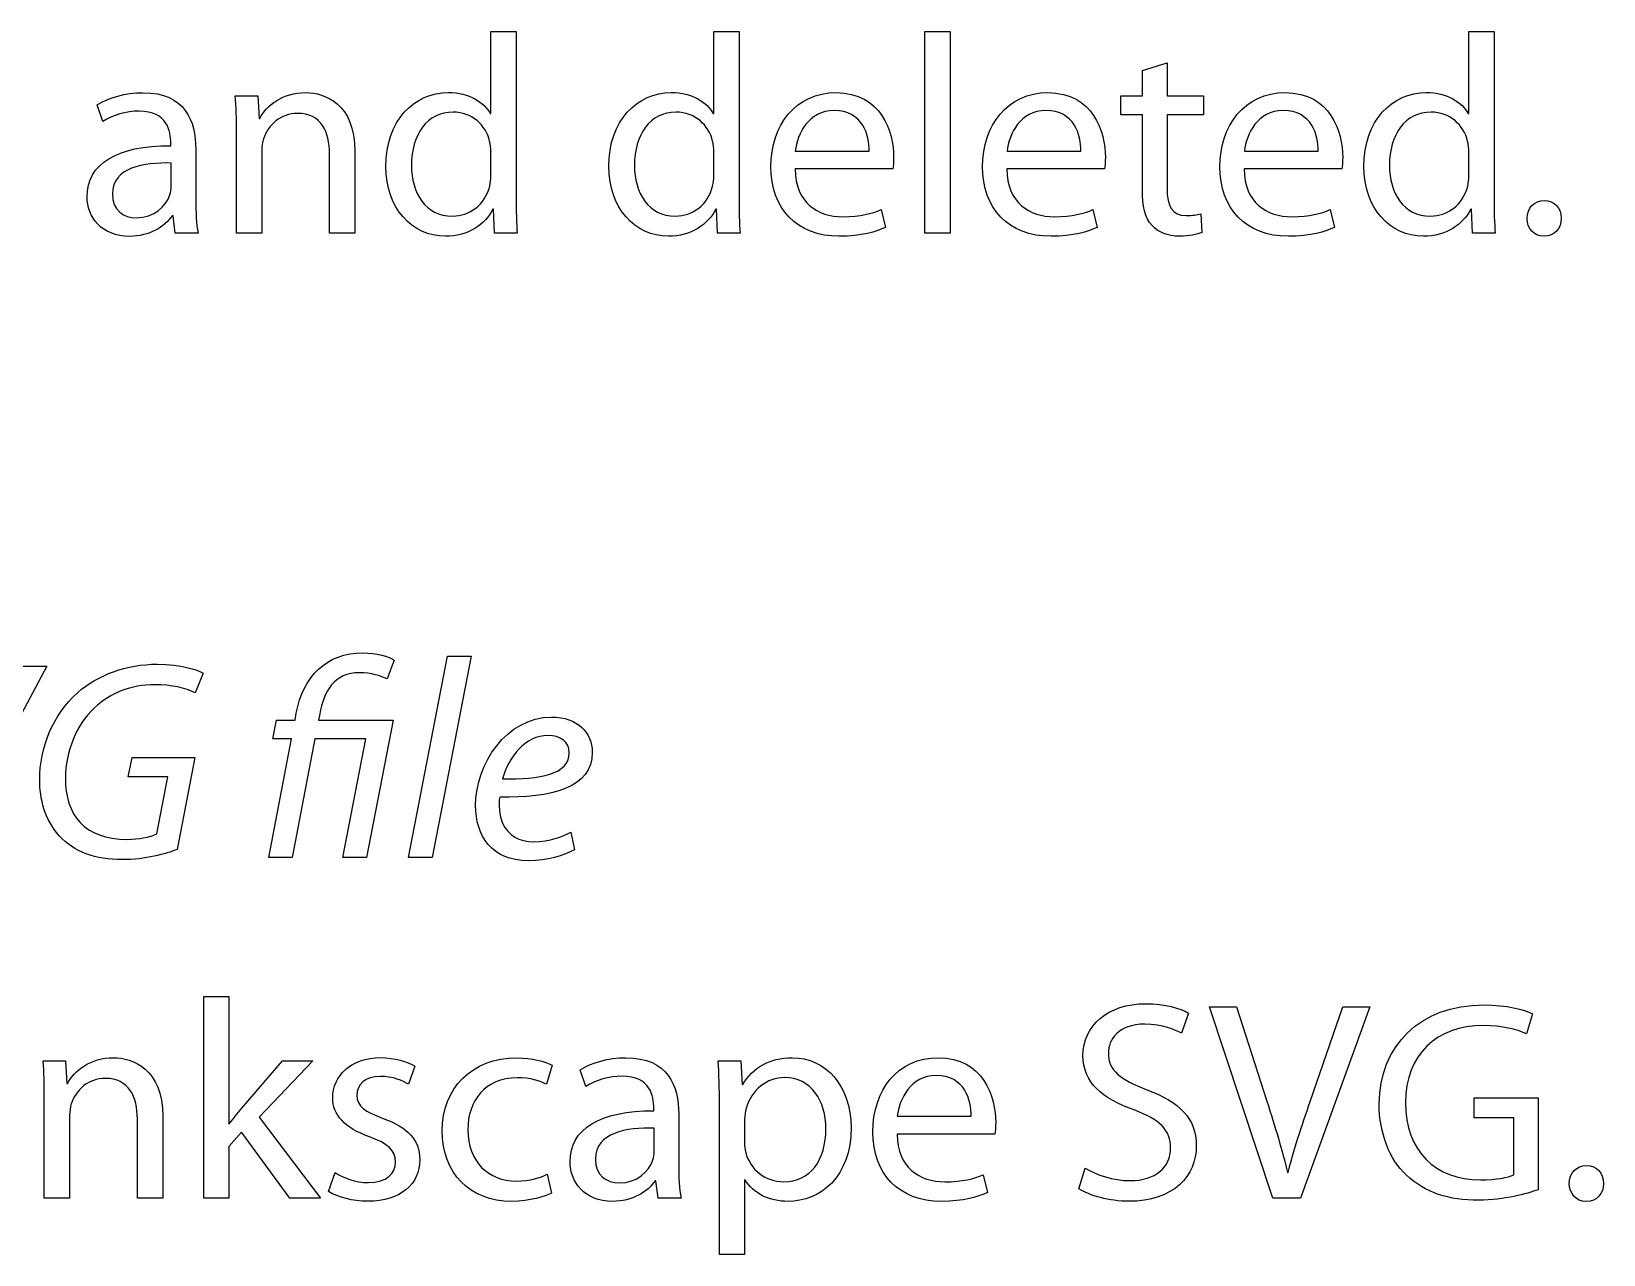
# Model space of a CAD drawing. Extents: x 0 to 808, y 79 to 394.
# Drawn here: x 782.39 to 804.33, y 275.92 to 292.99 of the extents above; entities that cross this region are included whole.
import ezdxf

# ---------------------------------------------------------------- set-up
doc = ezdxf.new("R2010")
doc.units = 0
doc.layers.add('Design_Template', color=7, linetype='CONTINUOUS')

msp = doc.modelspace()

# ---------------------------------------------------------------- linework, layer by layer
at = {"layer": 'Design_Template', "color": 7}
for points in [[(788.793265, 291.846212), (788.801, 291.846212), (788.801, 292.991803), (789.153367, 292.990954), (789.153367, 292.990954), (789.153367, 292.990954)], [(789.153367, 292.990954), (789.153367, 290.672038)], [(791.905553, 291.846212), (791.913288, 291.846212), (791.913288, 292.991803), (792.265369, 292.990954), (792.265369, 292.990954), (792.265369, 292.990954)], [(792.265369, 292.990954), (792.265369, 290.672038)], [(794.85942, 292.990954), (795.21236, 292.990954), (795.21236, 290.176502), (794.85942, 290.176502), (794.85942, 292.990954), (794.85942, 292.990954)], [(802.44505, 291.846212), (802.452785, 291.846212), (802.452785, 292.991803), (802.805152, 292.990954), (802.805152, 292.990954), (802.805152, 292.990954)], [(802.805152, 292.990954), (802.805152, 290.672038)], [(797.895505, 290.783258), (797.895505, 291.829515), (797.594418, 291.829515), (797.594418, 292.094971), (797.895505, 292.094971), (797.895505, 292.447591), (798.24071, 292.554848), (798.24071, 292.554848)], [(798.24071, 292.554848), (798.24071, 292.094971), (798.746629, 292.094971), (798.746629, 291.829515), (798.24071, 291.829515), (798.24071, 290.794861)], [(783.384576, 291.736408), (783.304648, 291.966205)], [(785.233786, 292.094971), (785.546619, 292.094971), (785.566672, 291.778009), (785.574407, 291.778009)], [(785.603628, 291.329168), (785.603628, 290.175653), (785.250688, 290.175653), (785.250688, 291.575663), (785.250688, 291.575663), (785.250115, 291.575663)], [(784.331956, 291.395956), (784.331956, 291.43586)], [(784.681171, 291.352657), (784.681171, 290.635814), (784.681171, 290.635814)], [(786.902516, 291.321244), (786.902516, 290.175653), (786.549576, 290.175653), (786.549576, 291.281624)], [(788.801286, 290.981642), (788.801286, 291.314452), (788.801286, 291.314452), (788.801286, 291.313603), (788.799854, 291.313603)], [(791.913288, 290.981642), (791.913288, 291.313603), (791.913288, 291.313603), (791.912429, 291.313603)], [(793.050889, 291.321527), (794.082207, 291.321527), (794.082207, 291.321527)], [(796.005902, 291.321527), (797.037793, 291.321527), (797.037793, 291.321527)], [(799.319297, 291.321527), (800.350615, 291.321527), (800.350615, 291.321527)], [(802.453071, 290.981642), (802.453071, 291.313603), (802.453071, 291.313603), (802.452212, 291.313603)], [(784.340264, 290.822878), (784.340264, 291.155122), (784.340264, 291.155122)], [(794.411942, 291.072486), (793.046592, 291.07192), (793.046592, 291.07192), (793.046592, 291.07192)], [(797.366668, 291.072486), (796.002464, 291.07192), (796.002464, 291.07192), (796.002464, 291.07192)], [(800.68035, 291.072486), (799.315, 291.07192), (799.315, 291.07192), (799.315, 291.07192)], [(784.71297, 290.175936), (784.391829, 290.175936), (784.363755, 290.41762), (784.352009, 290.41762)], [(789.169696, 290.176502), (788.853139, 290.176502), (788.83681, 290.510161), (788.829075, 290.510161)], [(792.281698, 290.176502), (791.965141, 290.176502), (791.948812, 290.510161), (791.941077, 290.510161)], [(794.250656, 290.505633), (794.31053, 290.255743)], [(797.205955, 290.505633), (797.266401, 290.255743)], [(798.710246, 290.446486), (798.726576, 290.184992)], [(800.519063, 290.505633), (800.578937, 290.255743)], [(802.820908, 290.176502), (802.504637, 290.176502), (802.488308, 290.510161), (802.480573, 290.510161)], [(803.502437, 290.132637), (803.498426, 290.132637), (803.498426, 290.132637)], [(787.453125, 284.215072), (787.351712, 283.953012)], [(787.652799, 281.46005), (788.195101, 284.273936), (788.527987, 284.273936), (787.981962, 281.46005), (787.652799, 281.46005), (787.652799, 281.46005)], [(781.376657, 282.462159), (782.235516, 284.13102), (782.604212, 284.13102), (781.179561, 281.459201), (780.814875, 281.46005), (780.814875, 281.46005), (780.814875, 281.46005)], [(784.783444, 284.036214), (784.674869, 283.759156)], [(785.699598, 281.46005), (786.016155, 283.116742), (785.759472, 283.116742), (785.8076, 283.378236), (786.068294, 283.378236), (786.084623, 283.474173)], [(786.41264, 283.466249), (786.39631, 283.378236), (787.435363, 283.378236), (787.066094, 281.460333), (786.733208, 281.460333), (787.054349, 283.117025), (786.344172, 283.117025), (786.027041, 281.460333), (785.699598, 281.460333), (785.699598, 281.46005), (785.699598, 281.46005)], [(789.895343, 282.918075), (789.895343, 282.922603), (789.895343, 282.922603)], [(784.137151, 281.79003), (784.289844, 282.58668), (783.739234, 282.58668), (783.791946, 282.855814), (784.667134, 282.855814), (784.42105, 281.574383), (784.42105, 281.574383)], [(789.919407, 281.816349), (789.967535, 281.570704), (789.967535, 281.570704)], [(785.32288, 277.962149), (785.892397, 278.624373), (786.317529, 278.624373), (785.567245, 277.835647), (786.422093, 276.705905), (785.992378, 276.705905), (785.322021, 277.62566), (785.141254, 277.427559), (785.141254, 276.705905), (784.792038, 276.705905), (784.792038, 279.520356), (785.141254, 279.520356), (785.141254, 277.743955), (785.141254, 277.743955), (785.142113, 277.743955)], [(799.716641, 276.704773), (798.834291, 279.376592), (799.211295, 279.376592), (799.632703, 278.060634)], [(800.238602, 278.057521), (800.69582, 279.378007), (801.069673, 279.378007), (800.102812, 276.706188), (799.716641, 276.706188), (799.716641, 276.704773), (799.716641, 276.704773), (799.716641, 276.704773)], [(798.540079, 279.28971), (798.44325, 279.008406)], [(803.340291, 279.28122), (803.256353, 279.000199)], [(782.550927, 278.623524), (782.86376, 278.623524), (782.883813, 278.306845), (782.892121, 278.306845)], [(787.741034, 278.548812), (787.653086, 278.295242)], [(789.655562, 278.564943), (789.575634, 278.295808)], [(790.126817, 278.266093), (790.046889, 278.49589)], [(791.976027, 278.623524), (792.292584, 278.623524), (792.308913, 278.294676), (792.316648, 278.294676)], [(782.920196, 277.858288), (782.920196, 276.704773), (782.567256, 276.704773), (782.567256, 278.104499), (782.567256, 278.104499), (782.567256, 278.104499)], [(803.079597, 277.033338), (803.079597, 277.829704), (802.52956, 277.829704), (802.52956, 278.106763), (803.420218, 278.106763), (803.420218, 276.824199), (803.420218, 276.824199), (803.419645, 276.824199)], [(784.219657, 277.850363), (784.219657, 276.704773), (783.866717, 276.704773), (783.866717, 277.810743)], [(791.074197, 277.925359), (791.074197, 277.964979)], [(791.423412, 277.88206), (791.423412, 277.16465), (791.423412, 277.16465)], [(792.348447, 276.962304), (792.340712, 276.962304), (792.340712, 275.91916), (791.991497, 275.91916), (791.991497, 277.997241), (791.991497, 277.997241), (791.992356, 277.997241)], [(794.474967, 277.850929), (795.506285, 277.850929), (795.506285, 277.850929)], [(785.142113, 277.743955), (785.149848, 277.743955)], [(791.082791, 277.352281), (791.082791, 277.684525), (791.082791, 277.684525)], [(792.342431, 277.815554), (792.342431, 277.486423), (792.342431, 277.486423), (792.341572, 277.486423)], [(795.835448, 277.600756), (794.471243, 277.600756), (794.471243, 277.600756), (794.471243, 277.600756)], [(786.536684, 276.797597), (786.626065, 277.062204), (786.626065, 277.062204)], [(789.587666, 277.039281), (789.646967, 276.776089), (789.646967, 276.776089)], [(795.674734, 277.034187), (795.734608, 276.784296)], [(797.010291, 276.836651), (797.097666, 277.12503), (797.097666, 277.12503)], [(799.922045, 277.062204), (799.929207, 277.062204)], [(791.455211, 276.704773), (791.13407, 276.704773), (791.105996, 276.946456), (791.09425, 276.946456)], [(804.092294, 276.661473), (804.088283, 276.661473), (804.088283, 276.661473)]]:
    msp.add_lwpolyline(points, dxfattribs=at)
for points in [[(783.304648, 291.966205), (783.465649, 292.068934), (783.697982, 292.137138), (783.943206, 292.137138)], [(783.943206, 292.137138), (784.536787, 292.137138), (784.681171, 291.736408), (784.681171, 291.352657)], [(785.574407, 291.778009), (785.670664, 291.960828), (785.894975, 292.13827), (786.216116, 292.13827)], [(786.216116, 292.13827), (786.485118, 292.13827), (786.902516, 291.979223), (786.902516, 291.321244)], [(787.336815, 291.108144), (787.332231, 291.746596), (787.734159, 292.139119), (788.207419, 292.139119)], [(788.207419, 292.139119), (788.504496, 292.139119), (788.704744, 292.000731), (788.793265, 291.846212)], [(790.449103, 291.108144), (790.44452, 291.746596), (790.846447, 292.139119), (791.319135, 292.139119)], [(791.319135, 292.139119), (791.616211, 292.139119), (791.817032, 292.000731), (791.905553, 291.846212)], [(792.709695, 291.103899), (792.709695, 291.68292), (793.054327, 292.137987), (793.620692, 292.137987)], [(793.620692, 292.137987), (794.254667, 292.137987), (794.423688, 291.587549), (794.423688, 291.234929)], [(795.664994, 291.103899), (795.664994, 291.68292), (796.010199, 292.137987), (796.575991, 292.137987)], [(796.575991, 292.137987), (797.210538, 292.137987), (797.378987, 291.587549), (797.378987, 291.234929)], [(798.978103, 291.103899), (798.978103, 291.68292), (799.322735, 292.137987), (799.8891, 292.137987)], [(799.8891, 292.137987), (800.523647, 292.137987), (800.692096, 291.587549), (800.692096, 291.234929)], [(800.9886, 291.108144), (800.984016, 291.746596), (801.385944, 292.139119), (801.859204, 292.139119)], [(801.859204, 292.139119), (802.156281, 292.139119), (802.356528, 292.000731), (802.44505, 291.846212)], [(785.250115, 291.575663), (785.250115, 291.773481), (785.246104, 291.935924), (785.233786, 292.094971)], [(793.592618, 291.888662), (793.235094, 291.888662), (793.078964, 291.564059), (793.050889, 291.321527)], [(794.082207, 291.321527), (794.086791, 291.543683), (793.989962, 291.888662), (793.592618, 291.888662)], [(796.548203, 291.888662), (796.191252, 291.888662), (796.034549, 291.564059), (796.005902, 291.321527)], [(797.037793, 291.321527), (797.041803, 291.543683), (796.945547, 291.888662), (796.548203, 291.888662)], [(799.861025, 291.888662), (799.503502, 291.888662), (799.347372, 291.564059), (799.319297, 291.321527)], [(800.350615, 291.321527), (800.355199, 291.543683), (800.258369, 291.888662), (799.861025, 291.888662)], [(783.890494, 291.879606), (783.709727, 291.879606), (783.521225, 291.824421), (783.384576, 291.736408)], [(784.331956, 291.43586), (784.331956, 291.594907), (784.287838, 291.879606), (783.890494, 291.879606)], [(786.100379, 291.848476), (785.868046, 291.848476), (785.687566, 291.686033), (785.627692, 291.491328)], [(786.549576, 291.281624), (786.549576, 291.590945), (786.433266, 291.848476), (786.100379, 291.848476)], [(788.274455, 291.865456), (787.909196, 291.865456), (787.69262, 291.548777), (787.69262, 291.124275)], [(788.783525, 291.460764), (788.731386, 291.68292), (788.538873, 291.865456), (788.274455, 291.865456)], [(791.386457, 291.865456), (791.022344, 291.865456), (790.805195, 291.548777), (790.805195, 291.124275)], [(791.8961, 291.460764), (791.843961, 291.68292), (791.651448, 291.865456), (791.386457, 291.865456)], [(801.92624, 291.865456), (801.561554, 291.865456), (801.344977, 291.548777), (801.344977, 291.124275)], [(802.435882, 291.460764), (802.383171, 291.68292), (802.191231, 291.865456), (801.92624, 291.865456)], [(785.627692, 291.491328), (785.61079, 291.448029), (785.603628, 291.388598), (785.603628, 291.329168)], [(788.799854, 291.313603), (788.799854, 291.357185), (788.79527, 291.416899), (788.783525, 291.460764)], [(791.912429, 291.313603), (791.912429, 291.357185), (791.908418, 291.416899), (791.8961, 291.460764)], [(802.452212, 291.313603), (802.452212, 291.357185), (802.447628, 291.416899), (802.435882, 291.460764)], [(783.164275, 290.682509), (783.164275, 291.146632), (783.581672, 291.399918), (784.331956, 291.395956)], [(794.423688, 291.234929), (794.423688, 291.163612), (794.415953, 291.108144), (794.411942, 291.072486)], [(797.378987, 291.234929), (797.378987, 291.163612), (797.371252, 291.108144), (797.366668, 291.072486)], [(800.692096, 291.234929), (800.692096, 291.163612), (800.684361, 291.108144), (800.68035, 291.072486)], [(784.340264, 291.155122), (783.954665, 291.163046), (783.517215, 291.095692), (783.517215, 290.722978)], [(788.167026, 290.133203), (787.696917, 290.133203), (787.336815, 290.525726), (787.336815, 291.108144)], [(787.69262, 291.124275), (787.69262, 290.735714), (787.885132, 290.415073), (788.26672, 290.415073)], [(791.278741, 290.133203), (790.809205, 290.133203), (790.449103, 290.525726), (790.449103, 291.108144)], [(790.805195, 291.124275), (790.805195, 290.735714), (790.99828, 290.415073), (791.379295, 290.415073)], [(793.66481, 290.132071), (793.066646, 290.132071), (792.709695, 290.524594), (792.709695, 291.103899)], [(793.046592, 291.07192), (793.054327, 290.600156), (793.359998, 290.405734), (793.712938, 290.405734)], [(796.620109, 290.132071), (796.021944, 290.132071), (795.664994, 290.524594), (795.664994, 291.103899)], [(796.002464, 291.07192), (796.010199, 290.600156), (796.315297, 290.405734), (796.668237, 290.405734)], [(799.933218, 290.132071), (799.335053, 290.132071), (798.978103, 290.524594), (798.978103, 291.103899)], [(799.315, 291.07192), (799.322735, 290.600156), (799.628406, 290.405734), (799.981346, 290.405734)], [(801.818238, 290.133203), (801.348701, 290.133203), (800.9886, 290.525726), (800.9886, 291.108144)], [(801.344977, 291.124275), (801.344977, 290.735714), (801.53749, 290.415073), (801.919078, 290.415073)], [(784.32021, 290.711375), (784.331956, 290.746751), (784.340264, 290.78722), (784.340264, 290.822878)], [(788.26672, 290.415073), (788.50335, 290.415073), (788.719927, 290.569309), (788.784384, 290.831368)], [(788.784384, 290.831368), (788.79613, 290.878912), (788.801286, 290.926457), (788.801286, 290.981642)], [(791.379295, 290.415073), (791.615925, 290.415073), (791.832502, 290.569309), (791.896959, 290.831368)], [(791.896959, 290.831368), (791.909278, 290.878912), (791.913288, 290.926457), (791.913288, 290.981642)], [(798.032155, 290.283477), (797.931315, 290.386206), (797.895505, 290.557139), (797.895505, 290.783258)], [(798.24071, 290.794861), (798.24071, 290.557139), (798.308319, 290.422714), (798.505988, 290.422714)], [(801.919078, 290.415073), (802.155708, 290.415073), (802.372285, 290.569309), (802.436742, 290.831368)], [(802.436742, 290.831368), (802.448487, 290.878912), (802.453071, 290.926457), (802.453071, 290.981642)], [(783.757855, 290.131788), (783.364522, 290.131788), (783.164275, 290.405451), (783.164275, 290.682509)], [(783.517215, 290.722978), (783.517215, 290.497426), (783.669907, 290.390168), (783.850674, 290.390168)], [(783.850674, 290.390168), (784.10306, 290.390168), (784.263488, 290.548932), (784.32021, 290.711375)], [(784.681171, 290.635814), (784.681171, 290.469126), (784.688906, 290.306683), (784.71297, 290.175936)], [(789.153367, 290.672038), (789.153367, 290.501105), (789.157951, 290.307249), (789.169696, 290.176502)], [(792.265369, 290.672038), (792.265369, 290.501105), (792.26938, 290.307249), (792.281698, 290.176502)], [(802.805152, 290.672038), (802.805152, 290.501105), (802.809162, 290.307249), (802.820908, 290.176502)], [(803.265807, 290.382527), (803.265807, 290.529688), (803.366647, 290.632701), (803.507021, 290.632701)], [(803.507021, 290.632701), (803.646822, 290.632701), (803.743651, 290.529688), (803.743651, 290.382527)], [(784.352009, 290.41762), (784.243434, 290.267063), (784.034879, 290.131788), (783.757855, 290.131788)], [(788.829075, 290.510161), (788.7205, 290.295646), (788.48387, 290.133203), (788.167026, 290.133203)], [(791.941077, 290.510161), (791.832502, 290.295646), (791.595872, 290.133203), (791.278741, 290.133203)], [(793.712938, 290.405734), (793.965325, 290.405734), (794.118017, 290.449316), (794.250656, 290.505633)], [(796.668237, 290.405734), (796.921196, 290.405734), (797.073889, 290.449316), (797.205955, 290.505633)], [(798.505988, 290.422714), (798.602245, 290.422714), (798.658108, 290.430072), (798.710246, 290.446486)], [(799.981346, 290.405734), (800.234305, 290.405734), (800.386425, 290.449316), (800.519063, 290.505633)], [(802.480573, 290.510161), (802.371998, 290.295646), (802.135368, 290.133203), (801.818238, 290.133203)], [(803.498426, 290.132637), (803.361204, 290.132637), (803.265807, 290.239329), (803.265807, 290.382527)], [(803.743651, 290.382527), (803.743651, 290.239329), (803.651405, 290.132637), (803.502437, 290.132637)], [(794.31053, 290.255743), (794.186198, 290.200274), (793.973632, 290.132071), (793.66481, 290.132071)], [(797.266401, 290.255743), (797.141497, 290.200274), (796.928931, 290.132071), (796.620109, 290.132071)], [(798.413743, 290.132637), (798.249305, 290.132637), (798.116666, 290.188105), (798.032155, 290.283477)], [(798.726576, 290.184992), (798.658967, 290.156409), (798.550392, 290.132637), (798.413743, 290.132637)], [(800.578937, 290.255743), (800.454606, 290.200274), (800.24204, 290.132071), (799.933218, 290.132071)], [(786.084623, 283.474173), (786.18088, 283.997443), (786.509755, 284.317801), (787.015674, 284.317801)], [(787.015674, 284.317801), (787.196441, 284.317801), (787.384943, 284.266012), (787.453125, 284.215072)], [(783.033068, 283.763967), (783.32241, 284.013291), (783.71116, 284.159603), (784.144886, 284.159603)], [(784.144886, 284.159603), (784.477773, 284.159603), (784.702084, 284.083759), (784.783444, 284.036214)], [(786.966686, 284.041025), (786.617471, 284.041025), (786.464778, 283.778966), (786.41264, 283.466249)], [(787.351712, 283.953012), (787.267774, 283.996594), (787.1274, 284.041025), (786.966686, 284.041025)], [(782.503085, 282.546211), (782.503085, 282.989957), (782.683852, 283.45408), (783.033068, 283.763967)], [(784.105352, 283.873771), (783.784211, 283.873771), (783.491432, 283.759156), (783.266547, 283.549169)], [(784.674869, 283.759156), (784.534495, 283.826227), (784.349717, 283.873771), (784.105352, 283.873771)], [(783.266547, 283.549169), (783.013588, 283.315692), (782.861468, 282.934772), (782.861468, 282.569983)], [(788.587861, 282.188496), (788.587861, 282.767518), (789.021015, 283.421535), (789.646394, 283.421535)], [(789.646394, 283.421535), (790.015663, 283.421535), (790.215911, 283.20334), (790.215911, 282.930244)], [(789.598266, 283.164286), (789.281709, 283.164286), (789.044219, 282.85921), (788.964292, 282.557531)], [(789.895343, 282.922603), (789.895343, 283.077122), (789.77445, 283.164286), (789.598266, 283.164286)], [(790.215911, 282.930244), (790.215911, 282.426784), (789.642384, 282.291792), (788.923899, 282.303395)], [(788.964292, 282.557531), (789.485681, 282.553286), (789.895343, 282.621489), (789.895343, 282.918075)], [(782.776098, 281.765126), (782.571267, 281.991244), (782.503085, 282.280189), (782.503085, 282.546211)], [(782.861468, 282.569983), (782.861468, 282.055486), (783.122162, 281.714469), (783.724338, 281.714469)], [(788.923899, 282.303395), (788.90757, 282.220476), (788.919888, 282.041902), (788.964292, 281.939172)], [(789.325826, 281.415902), (788.812173, 281.415902), (788.587861, 281.76456), (788.587861, 282.188496)], [(783.724338, 281.714469), (783.885051, 281.714469), (784.037171, 281.745599), (784.137151, 281.79003)], [(788.964292, 281.939172), (789.041068, 281.768239), (789.196912, 281.681074), (789.398019, 281.681074)], [(789.398019, 281.681074), (789.626914, 281.681074), (789.798514, 281.752674), (789.919407, 281.816349)], [(783.659021, 281.43175), (783.277433, 281.43175), (782.980929, 281.539008), (782.776098, 281.765126)], [(784.42105, 281.574383), (784.264347, 281.510707), (783.975005, 281.43175), (783.659021, 281.43175)], [(789.967535, 281.570704), (789.822578, 281.487218), (789.585948, 281.415902), (789.325826, 281.415902)], [(797.066727, 278.695407), (797.066727, 279.111985), (797.415942, 279.420457), (797.941342, 279.420457)], [(797.941342, 279.420457), (798.218938, 279.420457), (798.419186, 279.356781), (798.540079, 279.28971)], [(801.201452, 278.024693), (801.206036, 278.821625), (801.75865, 279.404326), (802.665637, 279.404326)], [(802.665637, 279.404326), (802.979043, 279.404326), (803.223408, 279.337537), (803.340291, 279.28122)], [(797.929596, 279.135191), (797.5609, 279.135191), (797.420526, 278.916997), (797.420526, 278.734744)], [(798.44325, 279.008406), (798.354728, 279.055951), (798.174534, 279.135191), (797.929596, 279.135191)], [(802.657616, 279.114815), (801.999578, 279.114815), (801.569862, 278.710406), (801.569862, 278.040541)], [(803.256353, 279.000199), (803.111396, 279.063875), (802.930629, 279.114815), (802.657616, 279.114815)], [(797.420526, 278.734744), (797.420526, 278.48457), (797.584964, 278.362597), (797.958244, 278.219398)], [(782.567256, 278.104499), (782.567256, 278.3026), (782.562672, 278.465043), (782.550927, 278.623524)], [(782.892121, 278.306845), (782.988378, 278.489664), (783.212689, 278.667106), (783.533257, 278.667106)], [(783.533257, 278.667106), (783.802259, 278.667106), (784.219657, 278.508342), (784.219657, 277.850363)], [(786.593407, 278.105065), (786.593407, 278.414669), (786.846366, 278.667672), (787.263763, 278.667672)], [(787.263763, 278.667672), (787.46086, 278.667672), (787.633032, 278.612487), (787.741034, 278.548812)], [(788.122336, 277.645187), (788.122336, 278.236095), (788.531998, 278.664559), (789.165972, 278.664559)], [(789.165972, 278.664559), (789.374814, 278.664559), (789.559305, 278.612487), (789.655562, 278.564943)], [(790.046889, 278.49589), (790.207603, 278.59862), (790.440223, 278.66654), (790.684874, 278.66654)], [(790.684874, 278.66654), (791.279028, 278.66654), (791.423412, 278.266093), (791.423412, 277.88206)], [(791.992356, 277.997241), (791.992356, 278.242887), (791.984048, 278.441271), (791.976027, 278.623524)], [(792.316648, 278.294676), (792.461033, 278.528436), (792.689928, 278.667106), (793.006485, 278.667106)], [(793.006485, 278.667106), (793.476021, 278.667106), (793.828961, 278.274583), (793.828961, 277.692166)], [(794.1332, 277.632169), (794.1332, 278.211474), (794.478405, 278.666823), (795.044771, 278.666823)], [(795.044771, 278.666823), (795.678745, 278.666823), (795.847766, 278.115819), (795.847766, 277.763199)], [(797.780628, 277.938094), (797.339167, 278.09233), (797.066727, 278.318448), (797.066727, 278.695407)], [(783.41752, 278.377879), (783.184901, 278.377879), (783.004707, 278.215436), (782.94426, 278.020731)], [(783.866717, 277.810743), (783.866717, 278.120347), (783.750407, 278.377879), (783.41752, 278.377879)], [(787.255169, 278.406462), (787.046327, 278.406462), (786.930017, 278.287601), (786.930017, 278.144968)], [(787.653086, 278.295242), (787.575737, 278.342786), (787.435363, 278.406462), (787.255169, 278.406462)], [(789.165972, 278.386935), (788.7205, 278.386935), (788.479573, 278.062049), (788.479573, 277.661318)], [(789.575634, 278.295808), (789.491124, 278.343352), (789.358485, 278.386935), (789.165972, 278.386935)], [(790.632735, 278.409292), (790.451968, 278.409292), (790.263466, 278.35354), (790.126817, 278.266093)], [(791.074197, 277.964979), (791.074197, 278.124026), (791.030079, 278.409292), (790.632735, 278.409292)], [(792.900202, 278.390048), (792.658989, 278.390048), (792.434677, 278.219115), (792.366495, 277.95847)], [(793.478313, 277.6766), (793.478313, 278.060634), (793.273482, 278.390048), (792.900202, 278.390048)], [(795.016696, 278.417782), (794.659745, 278.417782), (794.503042, 278.093462), (794.474967, 277.850929)], [(795.506285, 277.850929), (795.510869, 278.072803), (795.414613, 278.417782), (795.016696, 278.417782)], [(787.10706, 277.562268), (786.757845, 277.685374), (786.593407, 277.874702), (786.593407, 278.105065)], [(786.930017, 278.144968), (786.930017, 277.985921), (787.046327, 277.915171), (787.298714, 277.820082)], [(797.958244, 278.219398), (798.416034, 278.045352), (798.648081, 277.826874), (798.648081, 277.4352)], [(799.632703, 278.060634), (799.749013, 277.700373), (799.84928, 277.374638), (799.922045, 277.062204)], [(799.929207, 277.062204), (800.005983, 277.371525), (800.118282, 277.708297), (800.238602, 278.057521)], [(782.94426, 278.020731), (782.927931, 277.977148), (782.920196, 277.918001), (782.920196, 277.858288)], [(785.149848, 277.743955), (785.198549, 277.810743), (785.266158, 277.894229), (785.32288, 277.962149)], [(789.906516, 277.211912), (789.906516, 277.675751), (790.323913, 277.929321), (791.074197, 277.925359)], [(792.366495, 277.95847), (792.354177, 277.914888), (792.342431, 277.863099), (792.342431, 277.815554)], [(798.290271, 277.406617), (798.290271, 277.656224), (798.145886, 277.799423), (797.780628, 277.938094)], [(801.578456, 277.029659), (801.345837, 277.251532), (801.201452, 277.608397), (801.201452, 278.024693)], [(801.569862, 278.040541), (801.569862, 277.362469), (801.983248, 276.962021), (802.614071, 276.962021)], [(787.298714, 277.820082), (787.636184, 277.693581), (787.808357, 277.527176), (787.808357, 277.241061)], [(789.089769, 276.661756), (788.50335, 276.661756), (788.122336, 277.057959), (788.122336, 277.645187)], [(788.479573, 277.661318), (788.479573, 277.217572), (788.768915, 276.944192), (789.15394, 276.944192)], [(791.082791, 277.684525), (790.697193, 277.691883), (790.259742, 277.624528), (790.259742, 277.252381)], [(792.887884, 276.935419), (793.261164, 276.935419), (793.478313, 277.235967), (793.478313, 277.6766)], [(793.828961, 277.692166), (793.828961, 277.002207), (793.403829, 276.66119), (792.946612, 276.66119)], [(795.088315, 276.660907), (794.490151, 276.660907), (794.1332, 277.053431), (794.1332, 277.632169)], [(795.847766, 277.763199), (795.847766, 277.691883), (795.839458, 277.636697), (795.835448, 277.600756)], [(787.468595, 277.209648), (787.468595, 277.376053), (787.367755, 277.467179), (787.10706, 277.562268)], [(792.341572, 277.486423), (792.341572, 277.434351), (792.349307, 277.386807), (792.357901, 277.343507)], [(794.471243, 277.600756), (794.478405, 277.129275), (794.784076, 276.93457), (795.137016, 276.93457)], [(798.648081, 277.4352), (798.648081, 277.022867), (798.339258, 276.662322), (797.700701, 276.662322)], [(797.723905, 276.950984), (798.080856, 276.950984), (798.290271, 277.137199), (798.290271, 277.406617)], [(787.808357, 277.241061), (787.808357, 276.904855), (787.543079, 276.662322), (787.082137, 276.662322)], [(787.091591, 276.923816), (787.348274, 276.923816), (787.468595, 277.050318), (787.468595, 277.209648)], [(790.500096, 276.660907), (790.106763, 276.660907), (789.906516, 276.93457), (789.906516, 277.211912)], [(790.259742, 277.252381), (790.259742, 277.026546), (790.412434, 276.919571), (790.593201, 276.919571)], [(790.593201, 276.919571), (790.845588, 276.919571), (791.006015, 277.078618), (791.062738, 277.240495)], [(791.062738, 277.240495), (791.074483, 277.276436), (791.082791, 277.316339), (791.082791, 277.352281)], [(792.357901, 277.343507), (792.422358, 277.101824), (792.634924, 276.935419), (792.887884, 276.935419)], [(786.626065, 277.062204), (786.730056, 276.995132), (786.915407, 276.923816), (787.091591, 276.923816)], [(789.15394, 276.944192), (789.35476, 276.944192), (789.487399, 276.995981), (789.587666, 277.039281)], [(791.423412, 277.16465), (791.423412, 276.998245), (791.431147, 276.836085), (791.455211, 276.704773)], [(792.946612, 276.66119), (792.689928, 276.66119), (792.464757, 276.77241), (792.348447, 276.962304)], [(795.137016, 276.93457), (795.389976, 276.93457), (795.541522, 276.978152), (795.674734, 277.034187)], [(797.097666, 277.12503), (797.254369, 277.029942), (797.483265, 276.950984), (797.723905, 276.950984)], [(802.589434, 276.677038), (802.179199, 276.677038), (801.843161, 276.780051), (801.578456, 277.029659)], [(802.614071, 276.962021), (802.842967, 276.962021), (802.99967, 276.993151), (803.079597, 277.033338)], [(803.855663, 276.911364), (803.855663, 277.058242), (803.95593, 277.161537), (804.096304, 277.161537)], [(804.096304, 277.161537), (804.236678, 277.161537), (804.333507, 277.058242), (804.333507, 276.911364)], [(787.082137, 276.662322), (786.869571, 276.662322), (786.672474, 276.717225), (786.536684, 276.797597)], [(789.646967, 276.776089), (789.555294, 276.728545), (789.350463, 276.661756), (789.089769, 276.661756)], [(791.09425, 276.946456), (790.985675, 276.795899), (790.77712, 276.660907), (790.500096, 276.660907)], [(795.734608, 276.784296), (795.609704, 276.728545), (795.397138, 276.660907), (795.088315, 276.660907)], [(797.700701, 276.662322), (797.440007, 276.662322), (797.155248, 276.741563), (797.010291, 276.836651)], [(803.419645, 276.824199), (803.262942, 276.769014), (802.95412, 276.677038), (802.589434, 276.677038)], [(804.088283, 276.661473), (803.951633, 276.661473), (803.855663, 276.768731), (803.855663, 276.911364)], [(804.333507, 276.911364), (804.333507, 276.768731), (804.241262, 276.661473), (804.092294, 276.661473)]]:
    msp.add_open_spline(points, degree=3, dxfattribs=at)

doc.saveas('drawing.dxf')
